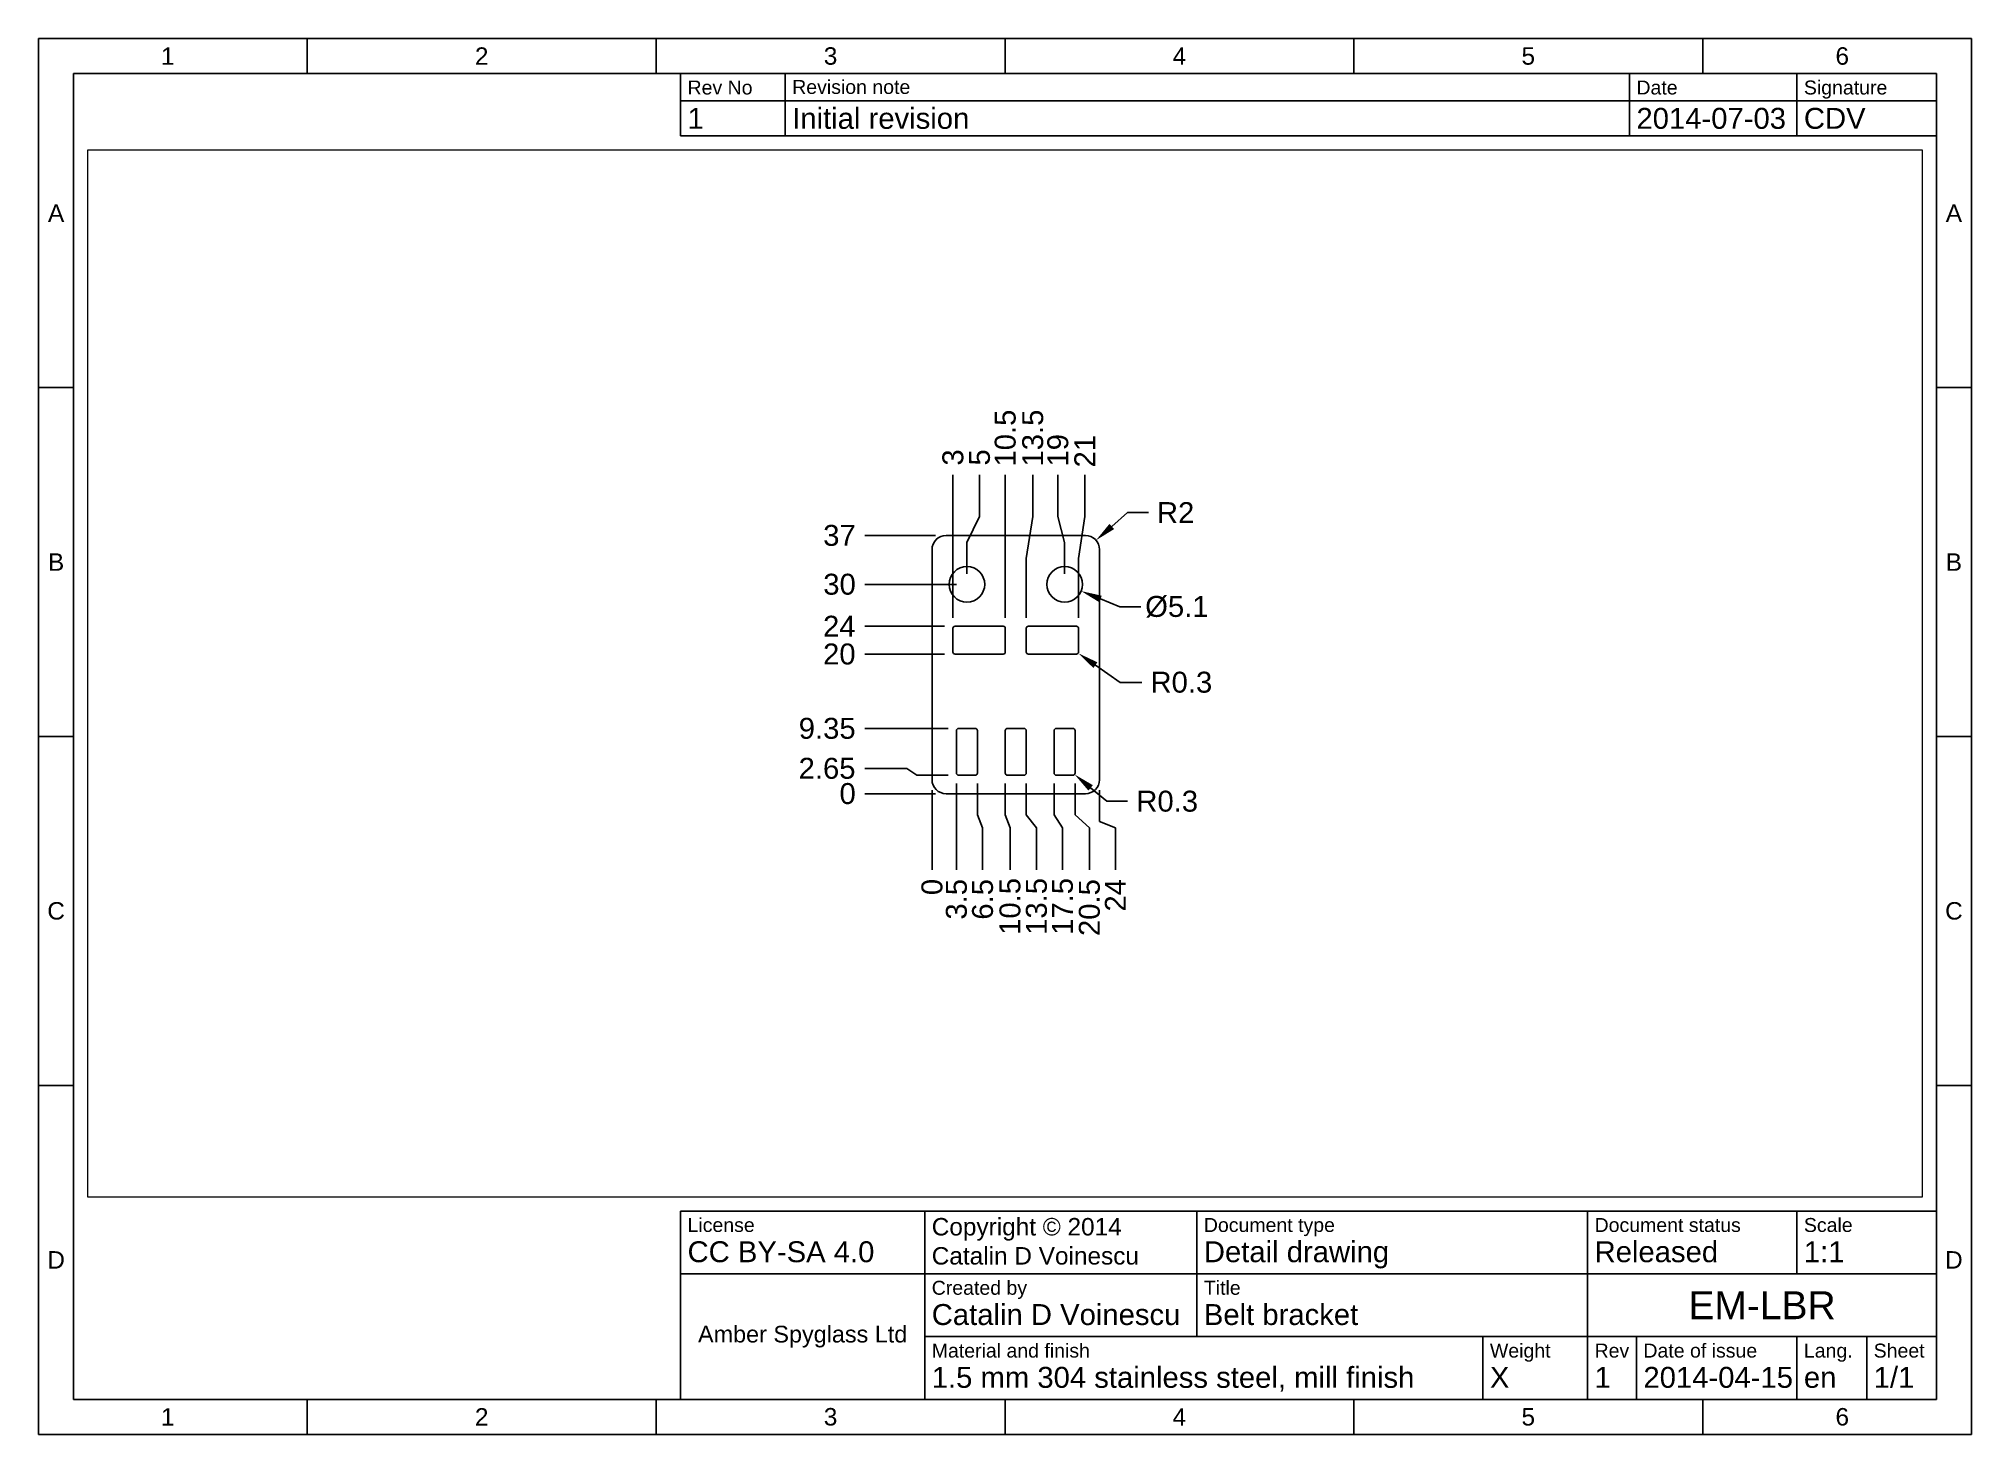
# Paper-space layout 'Sheet1' of a CAD drawing. Header units: millimetres. Extents: x 15 to 292, y 5 to 205.
# The model-space entities are those that its viewports show. They can reach past a viewport. Long polylines and large blocks are cut down to what shows.
import ezdxf

# ---------------------------------------------------------------- set-up
doc = ezdxf.new("R2010")
doc.units = ezdxf.units.MM
doc.layers.add('Dimensions', color=7, linetype='Continuous')
doc.layers.add('Parts', color=7, linetype='Continuous')
doc.styles.get("Standard").update_dxf_attribs({"font": 'arial.ttf'})
doc.dimstyles.new('Copy of Standard', dxfattribs={"dimtxt": 3, "dimasz": 3, "dimexe": 3, "dimexo": 1.5, "dimgap": 1.5, "dimtad": 0, "dimtoh": 1, "dimdsep": 46, "dimtxsty": 'Standard', "dimcen": 0, "dimadec": 0, "dimazin": 2, "dimtfac": 1, "dimtofl": 0, "dimtmove": 0, "dimatfit": 3, "dimfxl": 1, "dimtolj": 1, "dimtzin": 0, "dimarcsym": 0})

# ---------------------------------------------------------------- blocks, each defined once
blk = doc.blocks.new('*D1')
at = {"layer": 'Defpoints', "color": 0}
for p in [(0, 2), (0, 0), (0, -10.89)]:
    blk.add_point(p, dxfattribs=at)
at = {"layer": 'Dimensions', "color": 0, "lineweight": -2}
blk.add_line((0, 0.5), (0, -10.89), dxfattribs=at)
at = {"layer": 'Dimensions', "color": 0, "insert": (0, -13.37), "char_height": 3, "attachment_point": 5, "rotation": 90}
blk.add_mtext('\\A1;0', dxfattribs=at)
blk = doc.blocks.new('*D2')
at = {"layer": 'Defpoints', "color": 0}
for p in [(3.5, 2.95), (0, 0), (3.5, -10.89)]:
    blk.add_point(p, dxfattribs=at)
at = {"layer": 'Dimensions', "color": 0, "lineweight": -2}
blk.add_line((3.5, 1.45), (3.5, -10.89), dxfattribs=at)
at = {"layer": 'Dimensions', "color": 0, "insert": (3.5, -15.13), "char_height": 3, "attachment_point": 5, "rotation": 90}
blk.add_mtext('\\A1;3.5', dxfattribs=at)
blk = doc.blocks.new('*D3')
at = {"layer": 'Defpoints', "color": 0}
for p in [(6.5, 2.95), (0, 0), (7.25, -10.89)]:
    blk.add_point(p, dxfattribs=at)
at = {"layer": 'Dimensions', "color": 0, "lineweight": -2}
for p, q in [((6.5, 1.45), (6.5, -3.05)), ((6.5, -3.05), (7.25, -4.89)), ((7.25, -4.89), (7.25, -10.89))]:
    blk.add_line(p, q, dxfattribs=at)
at = {"layer": 'Dimensions', "color": 0, "insert": (7.25, -15.14), "char_height": 3, "attachment_point": 5, "rotation": 90}
blk.add_mtext('\\A1;6.5', dxfattribs=at)
blk = doc.blocks.new('*D4')
at = {"layer": 'Defpoints', "color": 0}
for p in [(10.5, 2.95), (0, 0), (11.18, -10.89)]:
    blk.add_point(p, dxfattribs=at)
at = {"layer": 'Dimensions', "color": 0, "lineweight": -2}
for p, q in [((10.5, 1.45), (10.5, -3.05)), ((10.5, -3.05), (11.18, -4.89)), ((11.18, -4.89), (11.18, -10.89))]:
    blk.add_line(p, q, dxfattribs=at)
at = {"layer": 'Dimensions', "color": 0, "insert": (11.18, -16.15), "char_height": 3, "attachment_point": 5, "rotation": 90}
blk.add_mtext('\\A1;10.5', dxfattribs=at)
blk = doc.blocks.new('*D5')
at = {"layer": 'Defpoints', "color": 0}
for p in [(13.5, 2.95), (0, 0), (14.97, -10.89)]:
    blk.add_point(p, dxfattribs=at)
at = {"layer": 'Dimensions', "color": 0, "lineweight": -2}
for p, q in [((13.5, 1.45), (13.5, -3.05)), ((13.5, -3.05), (14.97, -4.89)), ((14.97, -4.89), (14.97, -10.89))]:
    blk.add_line(p, q, dxfattribs=at)
at = {"layer": 'Dimensions', "color": 0, "insert": (14.97, -16.15), "char_height": 3, "attachment_point": 5, "rotation": 90}
blk.add_mtext('\\A1;13.5', dxfattribs=at)
blk = doc.blocks.new('*D6')
at = {"layer": 'Defpoints', "color": 0}
for p in [(17.5, 2.95), (0, 0), (18.7, -10.89)]:
    blk.add_point(p, dxfattribs=at)
at = {"layer": 'Dimensions', "color": 0, "lineweight": -2}
for p, q in [((17.5, 1.45), (17.5, -3.05)), ((17.5, -3.05), (18.7, -4.89)), ((18.7, -4.89), (18.7, -10.89))]:
    blk.add_line(p, q, dxfattribs=at)
at = {"layer": 'Dimensions', "color": 0, "insert": (18.7, -16.15), "char_height": 3, "attachment_point": 5, "rotation": 90}
blk.add_mtext('\\A1;17.5', dxfattribs=at)
blk = doc.blocks.new('*D7')
at = {"layer": 'Defpoints', "color": 0}
for p in [(20.5, 2.95), (0, 0), (22.56, -10.89)]:
    blk.add_point(p, dxfattribs=at)
at = {"layer": 'Dimensions', "color": 0, "lineweight": -2}
for p, q in [((20.5, 1.45), (20.5, -3.05)), ((20.5, -3.05), (22.56, -4.89)), ((22.56, -4.89), (22.56, -10.89))]:
    blk.add_line(p, q, dxfattribs=at)
at = {"layer": 'Dimensions', "color": 0, "insert": (22.56, -16.32), "char_height": 3, "attachment_point": 5, "rotation": 90}
blk.add_mtext('\\A1;20.5', dxfattribs=at)
blk = doc.blocks.new('*D8')
at = {"layer": 'Defpoints', "color": 0}
for p in [(-9.63, 0), (0, 0), (2, 0)]:
    blk.add_point(p, dxfattribs=at)
at = {"layer": 'Dimensions', "color": 0, "lineweight": -2}
blk.add_line((0.5, 0), (-9.63, 0), dxfattribs=at)
at = {"layer": 'Dimensions', "color": 0, "insert": (-12.1, 0), "char_height": 3, "attachment_point": 5}
blk.add_mtext('\\A1;0', dxfattribs=at)
blk = doc.blocks.new('*D9')
at = {"layer": 'Defpoints', "color": 0}
for p in [(-9.63, 3.62), (0, 0), (3.8, 2.65)]:
    blk.add_point(p, dxfattribs=at)
at = {"layer": 'Dimensions', "color": 0, "lineweight": -2}
for p, q in [((-3.63, 3.62), (-9.63, 3.62)), ((-2.2, 2.65), (-3.63, 3.62)), ((2.3, 2.65), (-2.2, 2.65))]:
    blk.add_line(p, q, dxfattribs=at)
at = {"layer": 'Dimensions', "color": 0, "insert": (-15.05, 3.62), "char_height": 3, "attachment_point": 5}
blk.add_mtext('\\A1;2.65', dxfattribs=at)
blk = doc.blocks.new('*D10')
at = {"layer": 'Defpoints', "color": 0}
for p in [(-9.63, 9.35), (3.8, 9.35), (0, 0)]:
    blk.add_point(p, dxfattribs=at)
at = {"layer": 'Dimensions', "color": 0, "lineweight": -2}
blk.add_line((2.3, 9.35), (-9.63, 9.35), dxfattribs=at)
at = {"layer": 'Dimensions', "color": 0, "insert": (-15.03, 9.35), "char_height": 3, "attachment_point": 5}
blk.add_mtext('\\A1;9.35', dxfattribs=at)
blk = doc.blocks.new('*D11')
at = {"layer": 'Defpoints', "color": 0}
for p in [(20.2, 2.95), (20.43, 2.76)]:
    blk.add_point(p, dxfattribs=at)
at = {"layer": 'Dimensions', "color": 0, "lineweight": -2}
for p in [(22.73, 0.83), (28.03, -1.09)]:
    blk.add_line(p, (25.03, -1.09), dxfattribs=at)
at = {"layer": 'Dimensions', "color": 0}
blk.add_solid([(23.05, 1.22), (22.41, 0.45), (20.43, 2.76)], dxfattribs=at)
at = {"layer": 'Dimensions', "color": 0, "insert": (33.7, -1.09), "char_height": 3, "attachment_point": 5}
blk.add_mtext('\\A1;R0.3', dxfattribs=at)
blk = doc.blocks.new('*D12')
at = {"layer": 'Defpoints', "color": 0}
for p in [(-9.63, 24), (3.3, 24), (0, 0)]:
    blk.add_point(p, dxfattribs=at)
at = {"layer": 'Dimensions', "color": 0, "lineweight": -2}
blk.add_line((1.8, 24), (-9.63, 24), dxfattribs=at)
at = {"layer": 'Dimensions', "color": 0, "insert": (-13.29, 24), "char_height": 3, "attachment_point": 5}
blk.add_mtext('\\A1;24', dxfattribs=at)
blk = doc.blocks.new('*D13')
at = {"layer": 'Defpoints', "color": 0}
for p in [(-9.63, 20), (3.3, 20), (0, 0)]:
    blk.add_point(p, dxfattribs=at)
at = {"layer": 'Dimensions', "color": 0, "lineweight": -2}
blk.add_line((1.8, 20), (-9.63, 20), dxfattribs=at)
at = {"layer": 'Dimensions', "color": 0, "insert": (-13.29, 20), "char_height": 3, "attachment_point": 5}
blk.add_mtext('\\A1;20', dxfattribs=at)
blk = doc.blocks.new('*D14')
at = {"layer": 'Defpoints', "color": 0}
for p in [(-9.63, 30), (5, 30), (0, 0)]:
    blk.add_point(p, dxfattribs=at)
at = {"layer": 'Dimensions', "color": 0, "lineweight": -2}
blk.add_line((3.5, 30), (-9.63, 30), dxfattribs=at)
at = {"layer": 'Dimensions', "color": 0, "insert": (-13.26, 30), "char_height": 3, "attachment_point": 5}
blk.add_mtext('\\A1;30', dxfattribs=at)
blk = doc.blocks.new('*D15')
at = {"layer": 'Defpoints', "color": 0}
for p in [(-9.63, 37), (2, 37), (0, 0)]:
    blk.add_point(p, dxfattribs=at)
at = {"layer": 'Dimensions', "color": 0, "lineweight": -2}
blk.add_line((0.5, 37), (-9.63, 37), dxfattribs=at)
at = {"layer": 'Dimensions', "color": 0, "insert": (-13.27, 37), "char_height": 3, "attachment_point": 5}
blk.add_mtext('\\A1;37', dxfattribs=at)
blk = doc.blocks.new('*D16')
at = {"layer": 'Defpoints', "color": 0}
for p in [(3, 45.7), (3, 23.7), (0, 0)]:
    blk.add_point(p, dxfattribs=at)
at = {"layer": 'Dimensions', "color": 0, "lineweight": -2}
blk.add_line((3, 25.2), (3, 45.7), dxfattribs=at)
at = {"layer": 'Dimensions', "color": 0, "insert": (3, 48.18), "char_height": 3, "attachment_point": 5, "rotation": 90}
blk.add_mtext('\\A1;3', dxfattribs=at)
blk = doc.blocks.new('*D17')
at = {"layer": 'Defpoints', "color": 0}
for p in [(10.5, 45.7), (10.5, 23.7), (0, 0)]:
    blk.add_point(p, dxfattribs=at)
at = {"layer": 'Dimensions', "color": 0, "lineweight": -2}
blk.add_line((10.5, 25.2), (10.5, 45.7), dxfattribs=at)
at = {"layer": 'Dimensions', "color": 0, "insert": (10.5, 50.96), "char_height": 3, "attachment_point": 5, "rotation": 90}
blk.add_mtext('\\A1;10.5', dxfattribs=at)
blk = doc.blocks.new('*D18')
at = {"layer": 'Defpoints', "color": 0}
for p in [(14.44, 45.7), (13.5, 23.7), (0, 0)]:
    blk.add_point(p, dxfattribs=at)
at = {"layer": 'Dimensions', "color": 0, "lineweight": -2}
for p, q in [((14.44, 39.7), (14.44, 45.7)), ((13.5, 33.7), (14.44, 39.7)), ((13.5, 25.2), (13.5, 33.7))]:
    blk.add_line(p, q, dxfattribs=at)
at = {"layer": 'Dimensions', "color": 0, "insert": (14.44, 50.96), "char_height": 3, "attachment_point": 5, "rotation": 90}
blk.add_mtext('\\A1;13.5', dxfattribs=at)
blk = doc.blocks.new('*D19')
at = {"layer": 'Defpoints', "color": 0}
for p in [(18.04, 45.7), (19, 30), (0, 0)]:
    blk.add_point(p, dxfattribs=at)
at = {"layer": 'Dimensions', "color": 0, "lineweight": -2}
for p, q in [((18.04, 39.7), (18.04, 45.7)), ((19, 36), (18.04, 39.7)), ((19, 31.5), (19, 36))]:
    blk.add_line(p, q, dxfattribs=at)
at = {"layer": 'Dimensions', "color": 0, "insert": (18.04, 49.21), "char_height": 3, "attachment_point": 5, "rotation": 90}
blk.add_mtext('\\A1;19', dxfattribs=at)
blk = doc.blocks.new('*D20')
at = {"layer": 'Defpoints', "color": 0}
for p in [(21.89, 45.7), (21, 23.7), (0, 0)]:
    blk.add_point(p, dxfattribs=at)
at = {"layer": 'Dimensions', "color": 0, "lineweight": -2}
for p, q in [((21.89, 39.7), (21.89, 45.7)), ((21, 33.7), (21.89, 39.7)), ((21, 25.2), (21, 33.7))]:
    blk.add_line(p, q, dxfattribs=at)
at = {"layer": 'Dimensions', "color": 0, "insert": (21.89, 49.08), "char_height": 3, "attachment_point": 5, "rotation": 90}
blk.add_mtext('\\A1;21', dxfattribs=at)
blk = doc.blocks.new('*D21')
at = {"layer": 'Defpoints', "color": 0}
for p in [(6.81, 45.7), (5, 30), (0, 0)]:
    blk.add_point(p, dxfattribs=at)
at = {"layer": 'Dimensions', "color": 0, "lineweight": -2}
for p, q in [((6.81, 39.7), (6.81, 45.7)), ((5, 36), (6.81, 39.7)), ((5, 31.5), (5, 36))]:
    blk.add_line(p, q, dxfattribs=at)
at = {"layer": 'Dimensions', "color": 0, "insert": (6.81, 48.19), "char_height": 3, "attachment_point": 5, "rotation": 90}
blk.add_mtext('\\A1;5', dxfattribs=at)
blk = doc.blocks.new('*D22')
at = {"layer": 'Defpoints', "color": 0}
for p in [(0, 0), (24, 2), (26.27, -10.89)]:
    blk.add_point(p, dxfattribs=at)
at = {"layer": 'Dimensions', "color": 0, "lineweight": -2}
for p, q in [((24, 0.5), (24, -4)), ((24, -4), (26.27, -4.89)), ((26.27, -4.89), (26.27, -10.89))]:
    blk.add_line(p, q, dxfattribs=at)
at = {"layer": 'Dimensions', "color": 0, "insert": (26.27, -14.56), "char_height": 3, "attachment_point": 5, "rotation": 90}
blk.add_mtext('\\A1;24', dxfattribs=at)
blk = doc.blocks.new('*D23')
at = {"layer": 'Defpoints', "color": 0}
for p in [(20.7, 20.3), (20.95, 20.13)]:
    blk.add_point(p, dxfattribs=at)
at = {"layer": 'Dimensions', "color": 0, "lineweight": -2}
for p, q in [((26.98, 15.96), (23.41, 18.42)), ((30.07, 15.96), (26.98, 15.96))]:
    blk.add_line(p, q, dxfattribs=at)
at = {"layer": 'Dimensions', "color": 0}
blk.add_solid([(23.7, 18.83), (23.13, 18.01), (20.95, 20.13)], dxfattribs=at)
at = {"layer": 'Dimensions', "color": 0, "insert": (35.73, 15.96), "char_height": 3, "attachment_point": 5}
blk.add_mtext('\\A1;R0.3', dxfattribs=at)
blk = doc.blocks.new('*D24')
at = {"layer": 'Defpoints', "color": 0}
for p in [(16.64, 30.96), (21.36, 29.04)]:
    blk.add_point(p, dxfattribs=at)
at = {"layer": 'Dimensions', "color": 0, "lineweight": -2}
for p in [(24.14, 27.91), (29.92, 26.78)]:
    blk.add_line(p, (26.92, 26.78), dxfattribs=at)
at = {"layer": 'Dimensions', "color": 0}
blk.add_solid([(24.33, 28.37), (23.95, 27.45), (21.36, 29.04)], dxfattribs=at)
at = {"layer": 'Dimensions', "color": 0, "insert": (35.09, 26.78), "char_height": 3, "attachment_point": 5}
blk.add_mtext('\\A1;%%c5.1', dxfattribs=at)
blk = doc.blocks.new('*D25')
at = {"layer": 'Defpoints', "color": 0}
for p in [(23.5, 36.32), (22, 35)]:
    blk.add_point(p, dxfattribs=at)
at = {"layer": 'Dimensions', "color": 0, "lineweight": -2}
for p in [(25.76, 38.3), (31.01, 40.28)]:
    blk.add_line(p, (28.01, 40.28), dxfattribs=at)
at = {"layer": 'Dimensions', "color": 0}
blk.add_solid([(25.43, 38.67), (26.09, 37.92), (23.5, 36.32)], dxfattribs=at)
at = {"layer": 'Dimensions', "color": 0, "insert": (34.91, 40.28), "char_height": 3, "attachment_point": 5}
blk.add_mtext('\\A1;R2', dxfattribs=at)

msp = doc.modelspace()

# ---------------------------------------------------------------- linework, layer by layer
at = {"layer": 'Parts'}
for points in [[(22, 0), (2, 0, -0.4142136), (0, 2), (0, 35, -0.4142136), (2, 37), (22, 37, -0.4142136), (24, 35), (24, 2, -0.4142136)], [(10.5, 23.7, 0.4142136), (10.2, 24), (3.3, 24, 0.4142136), (3, 23.7), (3, 20.3, 0.4142136), (3.3, 20), (10.2, 20, 0.4142136), (10.5, 20.3)], [(21, 20.3), (21, 23.7, 0.4142136), (20.7, 24), (13.8, 24, 0.4142136), (13.5, 23.7), (13.5, 20.3, 0.4142136), (13.8, 20), (20.7, 20, 0.4142136)], [(3.8, 2.65), (6.2, 2.65, 0.4142136), (6.5, 2.95), (6.5, 9.05, 0.4142136), (6.2, 9.35), (3.8, 9.35, 0.4142136), (3.5, 9.05), (3.5, 2.95, 0.4142136)], [(10.8, 2.65), (13.2, 2.65, 0.4142136), (13.5, 2.95), (13.5, 9.05, 0.4142136), (13.2, 9.35), (10.8, 9.35, 0.4142136), (10.5, 9.05), (10.5, 2.95, 0.4142136)], [(17.8, 2.65), (20.2, 2.65, 0.4142136), (20.5, 2.95), (20.5, 9.05, 0.4142136), (20.2, 9.35), (17.8, 9.35, 0.4142136), (17.5, 9.05), (17.5, 2.95, 0.4142136)]]:
    msp.add_lwpolyline(points, format="xyb", close=True, dxfattribs=at)
for centre in [(5, 30), (19, 30)]:
    msp.add_circle(centre, 2.55, dxfattribs=at)

# ---------------------------------------------------------------- dimensions: what is measured, and where the dimension line sits
at = {"layer": 'Dimensions'}
for feature_location, offset, dtype, picture, middle in [((10.5, 23.7), (0, 22.002), 1, '*D17', (10.5, 50.964)), ((13.5, 23.7), (0.938, 22.002), 1, '*D18', (14.438, 50.964)), ((19, 30), (-0.962, 15.702), 1, '*D19', (18.038, 49.21)), ((21, 23.7), (0.895, 22.002), 1, '*D20', (21.895, 49.084)), ((5, 30), (1.81, 15.702), 1, '*D21', (6.81, 48.195)), ((3, 23.7), (0, 22.002), 1, '*D16', (3, 48.183)), ((2, 37), (-11.626, 0), 0, '*D15', (-13.269, 37)), ((5, 30), (-14.626, 0), 0, '*D14', (-13.265, 30)), ((3.3, 24), (-12.926, 0), 0, '*D12', (-13.292, 24)), ((3.3, 20), (-12.926, 0), 0, '*D13', (-13.292, 20)), ((3.8, 9.35), (-13.426, 0), 0, '*D10', (-15.029, 9.35)), ((3.8, 2.65), (-13.426, 0.968), 0, '*D9', (-15.054, 3.618)), ((3.5, 2.95), (0, -13.842), 1, '*D2', (3.5, -15.13)), ((6.5, 2.95), (0.752, -13.842), 1, '*D3', (7.252, -15.14)), ((10.5, 2.95), (0.68, -13.842), 1, '*D4', (11.18, -16.154)), ((13.5, 2.95), (1.475, -13.842), 1, '*D5', (14.975, -16.154)), ((17.5, 2.95), (1.203, -13.842), 1, '*D6', (18.703, -16.154)), ((20.5, 2.95), (2.064, -13.842), 1, '*D7', (22.564, -16.321)), ((2, 0), (-11.625774443, 0), 0, '*D8', (-12.102274443, 0)), ((0, 2), (0, -12.892346509), 1, '*D1', (0, -13.368846509)), ((24, 2), (2.266, -12.892), 1, '*D22', (26.266, -14.558))]:
    dim = msp.add_ordinate_dim(feature_location=feature_location, offset=offset, dtype=dtype, origin=(0, 0), dimstyle='Copy of Standard', dxfattribs=at)
    dim.commit()
    dim.dimension.update_dxf_attribs({"geometry": picture, "text_midpoint": middle})
for center, mpoint, picture, middle in [((22, 35), (23.503, 36.319), '*D25', (34.913, 40.277)), ((20.2, 2.95), (20.43, 2.758), '*D11', (33.696, -1.09))]:
    dim = msp.add_radius_dim(center=center, mpoint=mpoint, dimstyle='Copy of Standard', dxfattribs=at)
    dim.commit()
    dim.dimension.update_dxf_attribs({"geometry": picture, "text_midpoint": middle})
dim = msp.add_diameter_dim_2p(p1=(16.638, 30.961), p2=(21.362, 29.039), dimstyle='Copy of Standard', dxfattribs=at)
dim.commit()
dim.dimension.update_dxf_attribs({"geometry": '*D24', "text_midpoint": (35.094, 26.779)})
dim = msp.add_radius_dim(center=(20.7, 20.3), mpoint=(20.947, 20.129), dimstyle='Copy of Standard', dxfattribs=at)
dim.commit()
dim.dimension.update_dxf_attribs({"geometry": '*D23', "text_midpoint": (35.731, 15.956), "dimtype": 132})

psp = doc.layouts.new('Sheet1')

# ---------------------------------------------------------------- linework, layer by layer
for p, q in [((292, 205), (15, 205)), ((15, 205), (15, 5)), ((53.5, 205), (53.5, 200)), ((103.5, 205), (103.5, 200)), ((153.5, 205), (153.5, 200)), ((203.5, 205), (203.5, 200)), ((253.5, 205), (253.5, 200)), ((292, 5), (292, 205)), ((287, 200), (20, 200)), ((20, 200), (20, 10)), ((107, 200.08), (107, 196.08)), ((287, 200), (107, 200)), ((122, 200.08), (122, 196.08)), ((243, 196.08), (243, 200)), ((267, 196.08), (267, 200)), ((287, 10), (287, 200)), ((287, 196.08), (287, 200)), ((107, 196.08), (287, 196.08)), ((107, 196.08), (107, 191.08)), ((122, 196.08), (122, 191.08)), ((243, 191.08), (243, 196.08)), ((267, 191.08), (267, 196.08)), ((287, 191.08), (287, 196.08)), ((107, 191.08), (287, 191.08)), ((15, 155), (20, 155)), ((287, 155), (292, 155)), ((15, 105), (20, 105)), ((287, 105), (292, 105)), ((15, 55), (20, 55)), ((287, 55), (292, 55)), ((287, 40), (287, 10)), ((107, 10), (107, 37)), ((107, 37), (287, 37)), ((142, 10), (142, 37)), ((181, 19), (181, 37)), ((237, 10), (237, 37)), ((267, 28), (267, 37)), ((107, 28), (287, 28)), ((142, 19), (287, 19)), ((222, 10), (222, 19)), ((244, 10), (244, 19)), ((267, 10), (267, 19)), ((277, 10), (277, 19)), ((20, 10), (287, 10)), ((53.5, 10), (53.5, 5)), ((103.5, 10), (103.5, 5)), ((287, 10), (107, 10)), ((107, 10), (287, 10)), ((153.5, 10), (153.5, 5)), ((203.5, 10), (203.5, 5)), ((253.5, 10), (253.5, 5)), ((15, 5), (292, 5))]:
    psp.add_line(p, q)

# ---------------------------------------------------------------- texts
for s, insert, char_height, width, attachment_point in [('{1}', (33.5, 202.5), 2.5, 40, 5), ('{2}', (78.5, 202.5), 2.5, 50, 5), ('{3}', (128.5, 202.5), 2.5, 50, 5), ('{4}', (178.5, 202.5), 2.5, 50, 5), ('{5}', (228.5, 202.5), 2.5, 50, 5), ('{6}', (273.5, 202.5), 2.5, 40, 5), ('{Rev No}', (108, 199), 2, 13, 1), ('{Revision note}', (123, 199.08), 2, 99, 1), ('{Date}', (244, 199), 2, 22, 1), ('{Signature}', (268, 199), 2, 18, 1), ('{1}', (108, 195.08), 3, 13, 1), ('{Initial revision}', (123, 195.08), 3, 99, 1), ('{2014-07-03}', (244, 195.08), 3, 22, 1), ('{CDV}', (268, 195.08), 3, 18, 1), ('{A}', (17.5, 180), 2.5, 5, 5), ('{A}', (289.5, 180), 2.5, 5, 5), ('{B}', (17.5, 130), 2.5, 5, 5), ('{B}', (289.5, 130), 2.5, 5, 5), ('{C}', (17.5, 80), 2.5, 5, 5), ('{C}', (289.5, 80), 2.5, 5, 5), ('{License\\P\\H1.5x;CC BY-SA 4.0}', (108, 36), 2, 33, 1), ('{Copyright © 2014\\PCatalin D Voinescu}', (143, 36), 2.5, 37, 1), ('{Scale\\P\\H1.5x;1:1}', (268, 36), 2, 18, 1), ('{Document type\\P\\H1.5x;Detail drawing}', (182, 36), 2, 54, 1), ('{Document status\\P\\H1.5x;Released}', (238, 36), 2, 28, 1), ('{D}', (17.5, 30), 2.5, 5, 5), ('{D}', (289.5, 30), 2.5, 5, 5), ('{Created by\\P\\H1.5x;Catalin D Voinescu}', (143, 27), 2, 37, 1), ('{Title\\P\\H1.5x;Belt bracket}', (182, 27), 2, 54, 1), ('{EM-LBR}', (262, 23.5), 4, 48, 5), ('{\\H0.8x;Amber Spyglass Ltd}', (124.5, 19), 3, 33, 5), ('{Material and finish\\P\\H1.5x;1.5 mm 304 stainless steel, mill finish}', (143, 18), 2, 78, 1), ('{Weight\\P\\H1.5x;X}', (223, 18), 2, 13, 1), ('{Rev\\P\\H1.5x;1}', (238, 18), 2, 6, 1), ('{Date of issue\\P\\H1.5x;2014-04-15}', (245, 18), 2, 21.3076, 1), ('{Lang.\\P\\H1.5x;en}', (268, 18), 2, 8, 1), ('{Sheet\\P\\H1.5x;1/1}', (278, 18), 2, 8, 1), ('{1}', (33.5, 7.5), 2.5, 40, 5), ('{2}', (78.5, 7.5), 2.5, 50, 5), ('{3}', (128.5, 7.5), 2.5, 50, 5), ('{4}', (178.5, 7.5), 2.5, 50, 5), ('{5}', (228.5, 7.5), 2.5, 50, 5), ('{6}', (273.5, 7.5), 2.5, 40, 5)]:
    psp.add_mtext(s, dxfattribs=dict(insert=insert, char_height=char_height, width=width, attachment_point=attachment_point))

# ---------------------------------------------------------------- viewports
at = {"layer": '0', "color": 7}
psp.add_viewport(center=(153.5, 114.04), size=(263, 150), view_center_point=(10.455, 17.238), view_height=150, dxfattribs=at)

doc.saveas('drawing.dxf')
